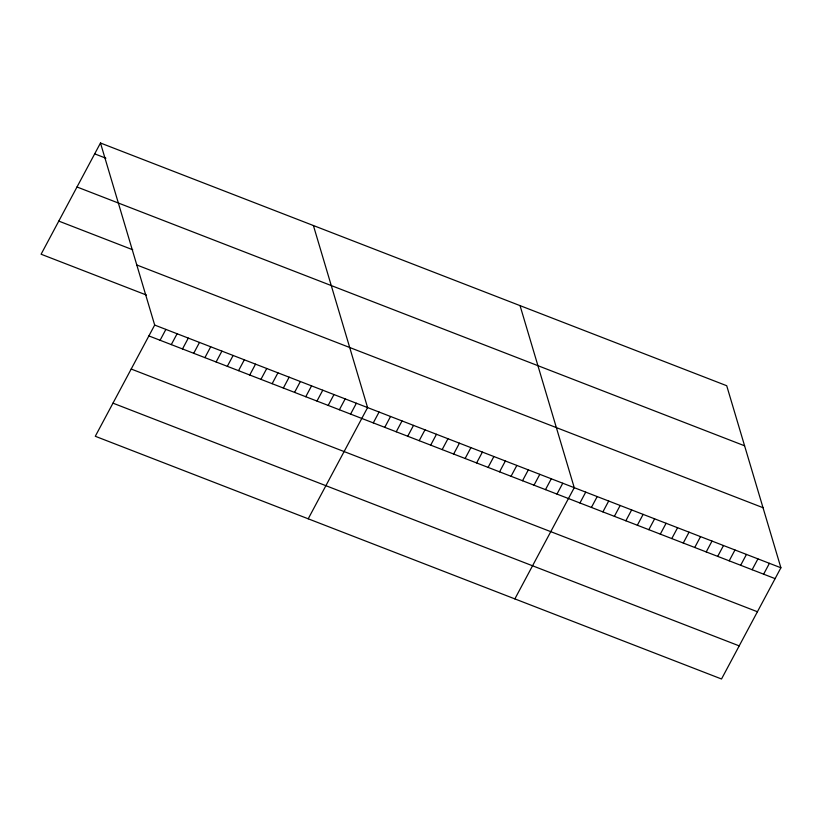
<?xml version="1.0" encoding="UTF-8"?>
<svg xmlns="http://www.w3.org/2000/svg" width="822" height="822" viewBox="0 0 822 822"><rect width="100%" height="100%" fill="white"/><g stroke="black" fill="none" stroke-linecap="round" stroke-linejoin="round"><path stroke-width="1.23" d="M100.479 143.007L154.68 325.06L95.29 436.277L721.521 678.993L780.9 567.776L726.71 385.724L100.479 143.007L41.1 254.224L146.439 295.047M160.085 340.257L165.88 329.406M171.295 344.603L177.09 333.753M182.505 348.949L188.3 338.099M193.704 353.296L199.499 342.435M204.914 357.632L210.709 346.781M216.114 361.978L221.909 351.128M227.324 366.324L233.119 355.464M238.534 370.66L244.329 359.81M249.734 375.007L255.529 364.156M260.944 379.353L266.739 368.503M272.154 383.689L277.939 372.839M283.354 388.035L289.149 377.185M294.564 392.382L300.359 381.531M305.763 396.728L311.559 385.867M316.973 401.064L322.769 390.214M328.183 405.41L333.979 394.56M339.383 409.757L345.178 398.896M350.593 414.093L356.388 403.242M308.209 518.805L367.588 407.589L313.398 225.526M373.28 422.888L379.076 412.038M384.758 427.337L390.553 416.487M396.245 431.786L402.03 420.936M407.722 436.235L413.517 425.385M419.199 440.684L424.995 429.834M430.687 445.134L436.482 434.283M442.164 449.593L447.959 438.732M453.641 454.042L459.436 443.181M465.129 458.491L470.924 447.63M476.606 462.94L482.401 452.09M488.083 467.389L493.878 456.539M499.571 471.838L505.366 460.988M511.048 476.287L516.843 465.437M522.525 480.736L528.32 469.886M534.012 485.186L539.807 474.335M545.489 489.635L551.285 478.784M556.967 494.084L562.762 483.233M514.86 598.899L574.249 487.682L520.049 305.63M579.931 502.982L585.726 492.131M591.408 507.431L597.204 496.58M602.896 511.88L608.691 501.03M614.373 516.339L620.168 505.479M625.85 520.788L631.645 509.928M637.338 525.237L643.133 514.377M648.815 529.687L654.61 518.836M660.302 534.136L666.097 523.285M671.779 538.585L677.575 527.734M683.257 543.034L689.052 532.183M694.744 547.483L700.539 536.632M706.221 551.932L712.016 541.082M717.698 556.381L723.494 545.531M729.186 560.83L734.981 549.98M740.663 565.279L746.458 554.429M752.14 569.728L757.935 558.878M763.628 574.177L769.423 563.327M94.684 153.858L105.894 158.204M77.001 186.984L744.588 445.801M58.783 221.097L132.743 249.765M136.791 264.982L763.011 507.698M154.68 325.06L780.9 567.776M148.885 335.921L775.105 578.626M131.201 369.037L757.422 611.753M112.974 403.16L739.204 645.876"/></g></svg>
